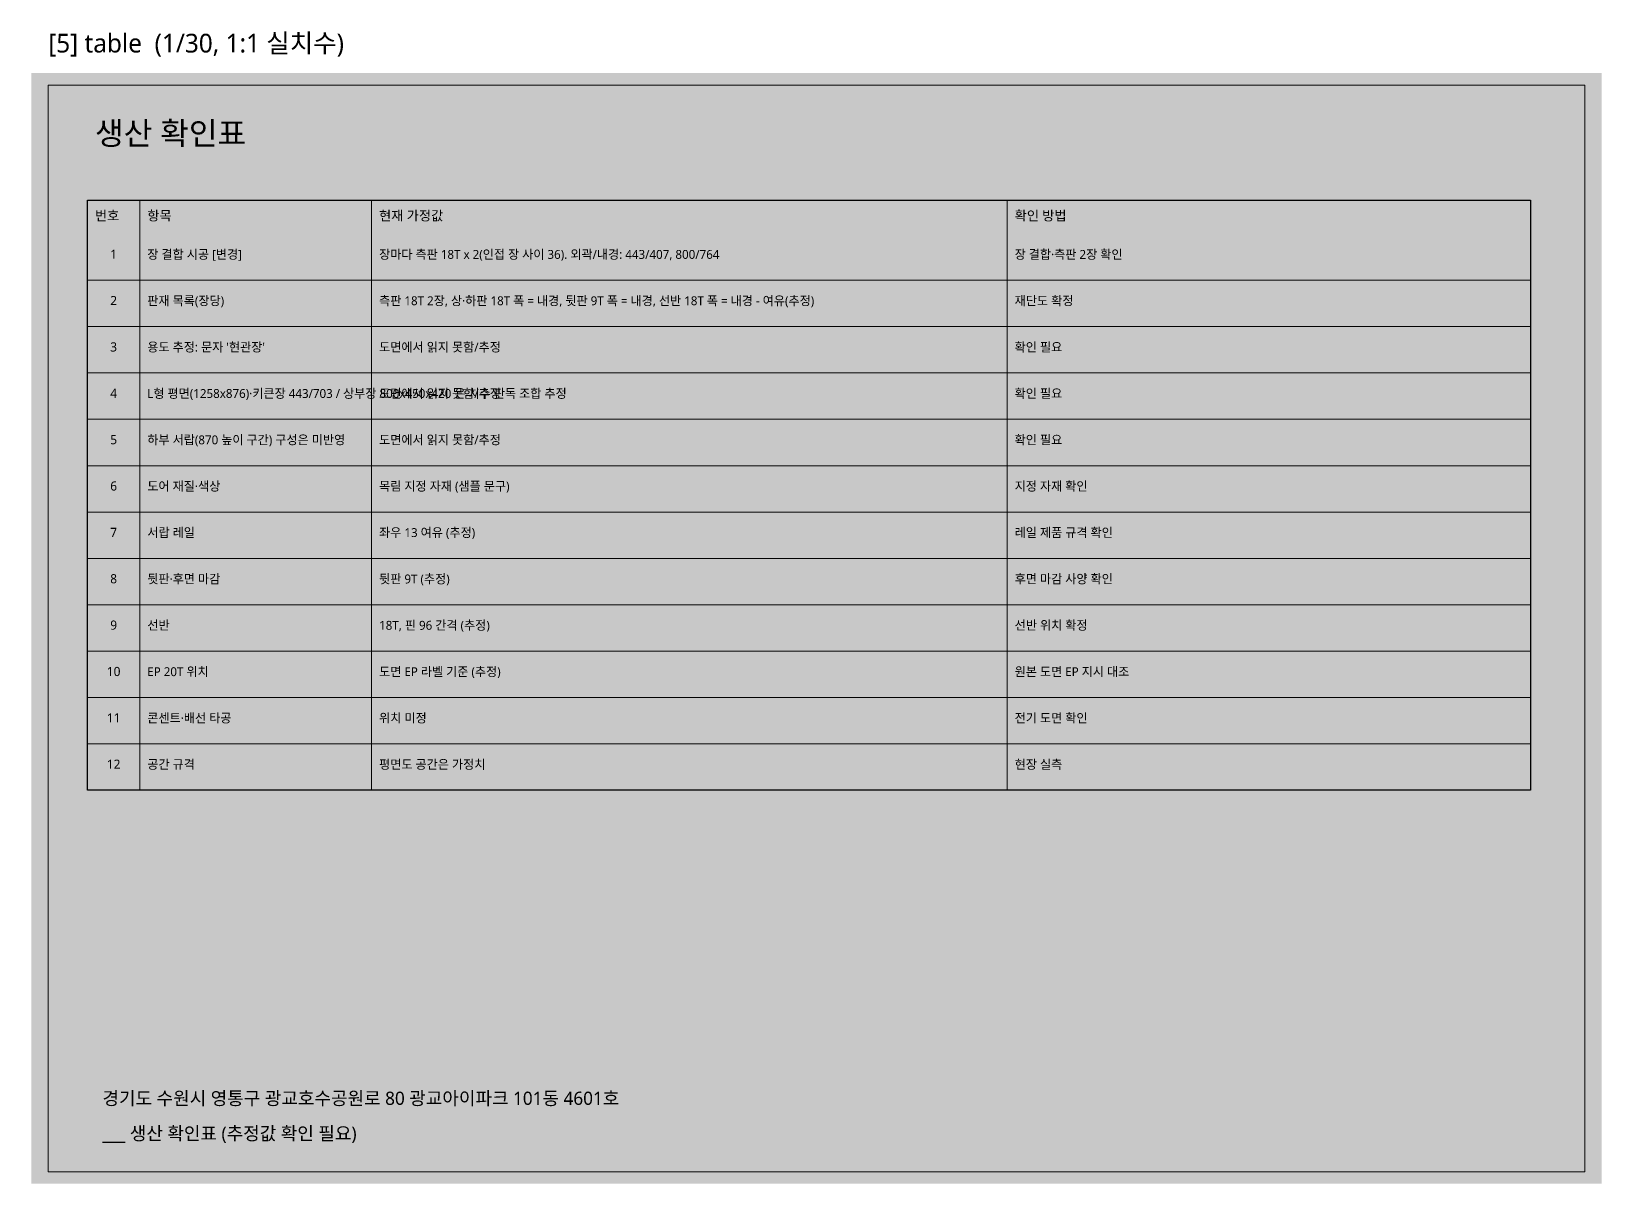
# Model space of a CAD drawing. Header units: millimetres. Extents: x 0 to 65730, y 0 to 12326.
# Drawn here: x 53130 to 65730, y 0 to 9244 of the extents above; entities that cross this region are included whole.
import ezdxf
from ezdxf.enums import TextEntityAlignment as Align

# ---------------------------------------------------------------- set-up
doc = ezdxf.new("R2010")
doc.units = ezdxf.units.MM
doc.header["$LTSCALE"] = 25
doc.layers.add('BG', color=7, linetype='Continuous', lineweight=0)
for name, color, linetype, lineweight, true_color in [('FRAME', 7, 'Continuous', 100, 0x000000), ('NOTE_BLUE', 7, 'Continuous', 9, 0x0000ff), ('NOTE_RED', 7, 'Continuous', 25, 0xde0038), ('TEXT', 7, 'Continuous', 13, 0x000000)]:
    doc.layers.add(name, color=color, linetype=linetype, lineweight=lineweight, true_color=true_color)
doc.layers.add('SHEET_FRAME_INFO', color=8, linetype='Continuous')
doc.styles.add('MALGUN', font='malgun.ttf')

# ---------------------------------------------------------------- blocks, each defined once
blk = doc.blocks.new('FRAME_SHEET5')
at = {"layer": 'FRAME', "true_color": 0x555555}
h = blk.add_hatch(color=7, dxfattribs=at)
h.dxf.hatch_style = 1
h.paths.add_polyline_path([(450, 7890), (12030, 7890), (12030, 7620), (450, 7620)])
at = {"layer": 'FRAME', "lineweight": 13, "true_color": 0x000000}
for p, q in [((870, 7890), (870, 3156)), ((2730, 7890), (2730, 3156)), ((7830, 7890), (7830, 3156)), ((450, 7248), (12030, 7248)), ((450, 6876), (12030, 6876)), ((450, 6504), (12030, 6504)), ((450, 6132), (12030, 6132)), ((450, 5760), (12030, 5760)), ((450, 5388), (12030, 5388)), ((450, 5016), (12030, 5016)), ((450, 4644), (12030, 4644)), ((450, 4272), (12030, 4272)), ((450, 3900), (12030, 3900)), ((450, 3528), (12030, 3528))]:
    blk.add_line(p, q, dxfattribs=at)
blk.add_lwpolyline([(135, 8814), (12465, 8814), (12465, 93), (135, 93)], close=True, dxfattribs=at)
at = {"layer": 'FRAME', "lineweight": 25, "true_color": 0x000000}
blk.add_lwpolyline([(450, 7890), (12030, 7890), (12030, 3156), (450, 3156)], close=True, dxfattribs=at)
at = {"layer": 'NOTE_BLUE', "true_color": 0x0000ff, "style": 'MALGUN'}
for s, height, p in [('장 결합·측판 2장 확인', 71.28, (7890, 7398)), ('재단도 확정', 71.3, (7890, 7026)), ('확인 필요', 71.3, (7890, 6654)), ('확인 필요', 71.3, (7890, 6282)), ('확인 필요', 71.3, (7890, 5910)), ('지정 자재 확인', 71.3, (7890, 5538)), ('레일 제품 규격 확인', 71.28, (7890, 5166)), ('후면 마감 사양 확인', 71.28, (7890, 4794)), ('선반 위치 확정', 71.3, (7890, 4422)), ('원본 도면 EP 지시 대조', 71.28, (7890, 4050)), ('전기 도면 확인', 71.3, (7890, 3678)), ('현장 실측', 71.3, (7890, 3306))]:
    blk.add_text(s, height=height, dxfattribs=at).set_placement(p, align=Align.BOTTOM_LEFT)
at = {"layer": 'NOTE_RED', "true_color": 0xde0038, "style": 'MALGUN'}
for s, height, p in [('장마다 측판 18T x 2(인접 장 사이 36). 외곽/내경: 443/407, 800/764', 71.28, (2790, 7398)), ('측판 18T 2장, 상·하판 18T 폭 = 내경, 뒷판 9T 폭 = 내경, 선반 18T 폭 = 내경 - 여유(추정)', 71.28, (2790, 7026)), ('도면에서 읽지 못함/추정', 71.28, (2790, 6654)), ('도면에서 읽지 못함/추정', 71.28, (2790, 6282)), ('도면에서 읽지 못함/추정', 71.28, (2790, 5910)), ('목림 지정 자재 (샘플 문구)', 71.28, (2790, 5538)), ('좌우 13 여유 (추정)', 71.28, (2790, 5166)), ('뒷판 9T (추정)', 71.3, (2790, 4794)), ('18T, 핀 96 간격 (추정)', 71.28, (2790, 4422)), ('도면 EP 라벨 기준 (추정)', 71.28, (2790, 4050)), ('위치 미정', 71.3, (2790, 3678)), ('평면도 공간은 가정치', 71.28, (2790, 3306))]:
    blk.add_text(s, height=height, dxfattribs=at).set_placement(p, align=Align.BOTTOM_LEFT)
at = {"layer": 'TEXT', "true_color": 0x000000, "style": 'MALGUN'}
for s, height, p in [('생산 확인표', 183.6, (510, 8280)), ('장 결합 시공 [변경]', 71.28, (930, 7398)), ('판재 목록(장당)', 71.3, (930, 7026)), ("용도 추정: 문자 '현관장'", 71.28, (930, 6654)), ('L형 평면(1258x876)·키큰장 443/703 / 상부장 800x450x420 은 치수 판독 조합 추정', 71.28, (930, 6282)), ('하부 서랍(870 높이 구간) 구성은 미반영', 71.28, (930, 5910)), ('도어 재질·색상', 71.3, (930, 5538)), ('서랍 레일', 71.3, (930, 5166)), ('뒷판·후면 마감', 71.3, (930, 4794)), ('선반', 71.3, (930, 4422)), ('EP 20T 위치', 71.3, (930, 4050)), ('콘센트·배선 타공', 71.3, (930, 3678)), ('공간 규격', 71.3, (930, 3306)), ('경기도 수원시 영통구 광교호수공원로 80 광교아이파크 101동 4601호', 105.84, (570, 600)), ('___ 생산 확인표 (추정값 확인 필요)', 105.84, (570, 318))]:
    blk.add_text(s, height=height, dxfattribs=at).set_placement(p, align=Align.BOTTOM_LEFT)
at = {"layer": 'TEXT', "true_color": 0xffffff, "style": 'MALGUN'}
for s, p in [('번호', (510, 7704)), ('항목', (930, 7704)), ('현재 가정값', (2790, 7704)), ('확인 방법', (7890, 7704))]:
    blk.add_text(s, height=77.8, dxfattribs=at).set_placement(p, align=Align.BOTTOM_LEFT)
at = {"layer": 'TEXT', "true_color": 0x000000, "style": 'MALGUN'}
for s, p in [('1', (660, 7398)), ('2', (660, 7026)), ('3', (660, 6654)), ('4', (660, 6282)), ('5', (660, 5910)), ('6', (660, 5538)), ('7', (660, 5166)), ('8', (660, 4794)), ('9', (660, 4422)), ('10', (660, 4050)), ('11', (660, 3678)), ('12', (660, 3306))]:
    blk.add_text(s, height=73.4, dxfattribs=at).set_placement(p, align=Align.BOTTOM_CENTER)

msp = doc.modelspace()

# ---------------------------------------------------------------- hatches: boundary and pattern name
at = {"layer": 'BG', "true_color": 0xffffff}
h = msp.add_hatch(color=7, dxfattribs=at)
h.dxf.hatch_style = 1
h.paths.add_polyline_path([(53130, 0), (65730, 0), (65730, 8910), (53130, 8910)])

# ---------------------------------------------------------------- block references
msp.add_blockref('FRAME_SHEET5', (53130, 0))

# ---------------------------------------------------------------- texts
at = {"layer": 'SHEET_FRAME_INFO', "style": 'MALGUN'}
msp.add_text('[5] table  (1/30, 1:1 실치수)', height=150, dxfattribs=at).set_placement((53265, 9030), align=Align.BOTTOM_LEFT)

doc.saveas('drawing.dxf')
